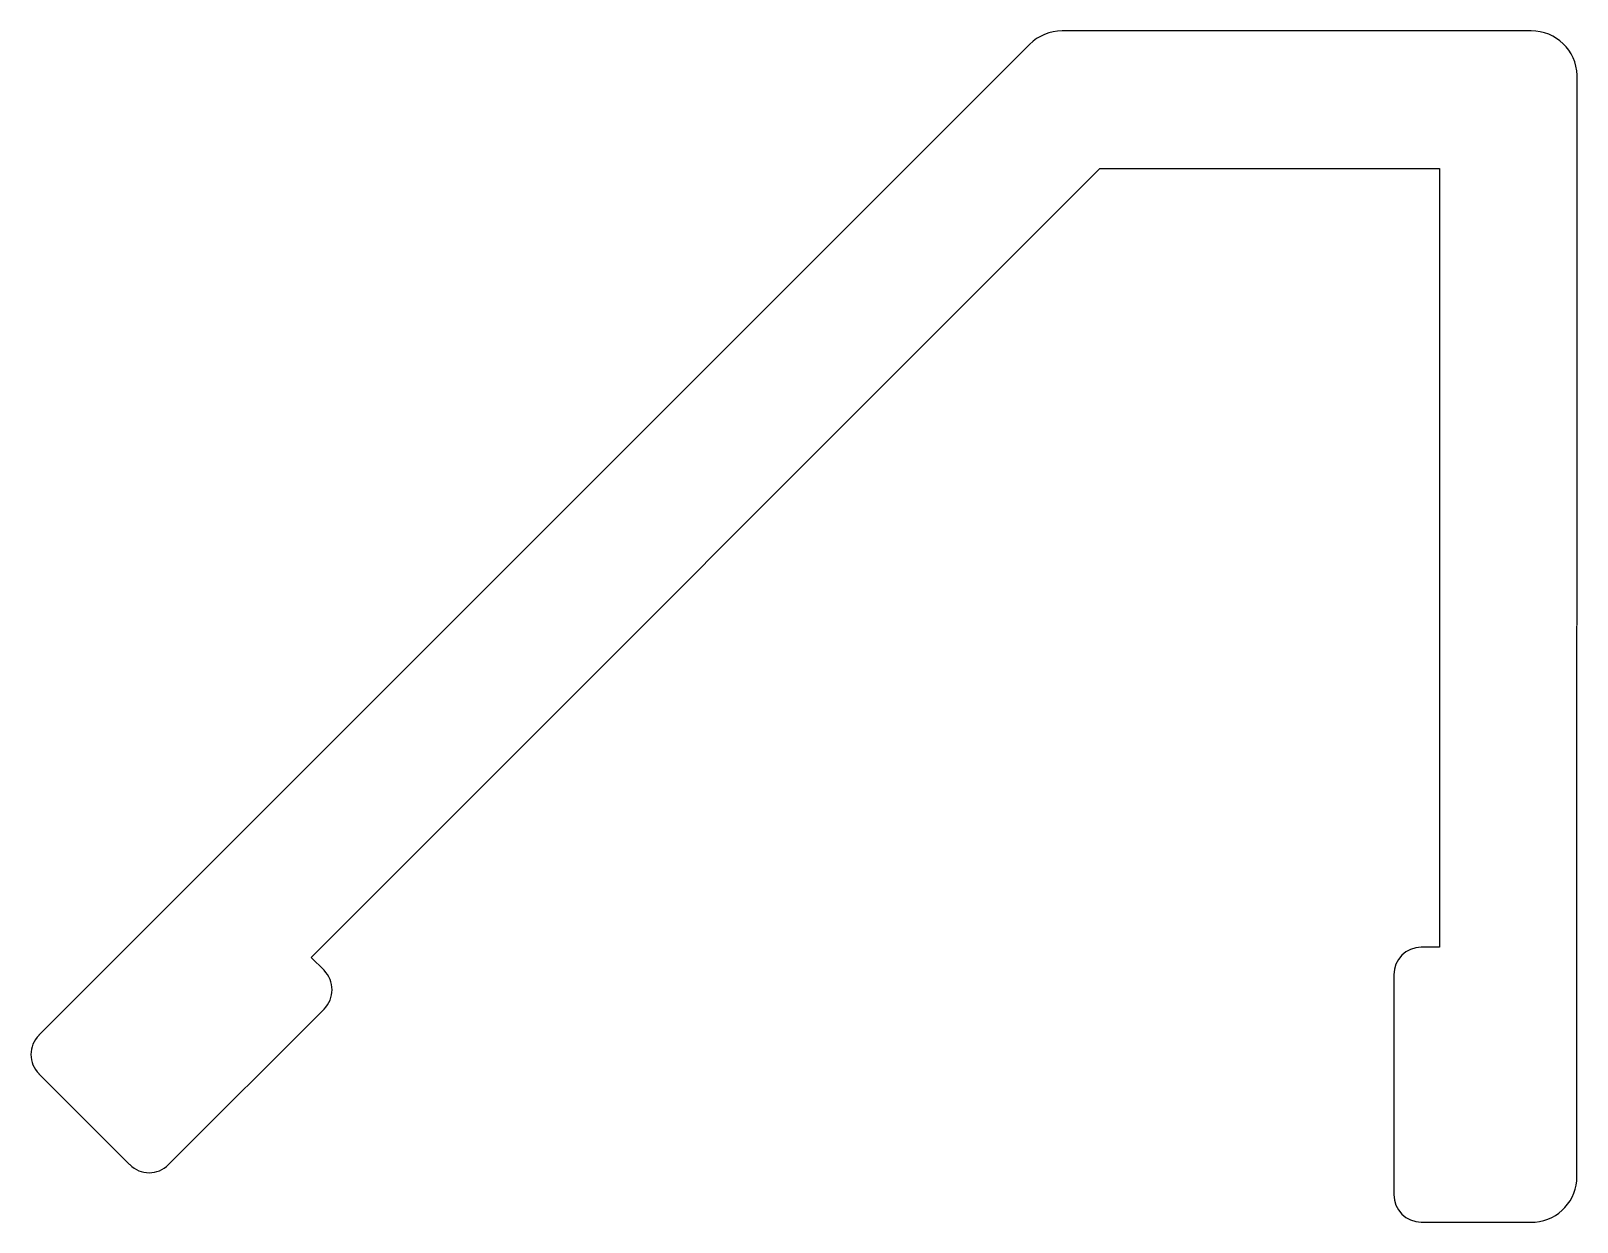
# Model space of a CAD drawing. Extents: x 878.9 to 895.8, y 405.1 to 418.1.
import ezdxf

# ---------------------------------------------------------------- set-up
doc = ezdxf.new("R2010")
doc.units = 0
doc.layers.get('0').update_dxf_attribs({"linetype": 'CONTINUOUS'})

msp = doc.modelspace()

# ---------------------------------------------------------------- linework, layer by layer
for p, q in [((895.293, 418.129), (890.173, 418.129)), ((889.819, 417.983), (879.006, 407.17)), ((895.793, 405.629), (895.794, 417.645)), ((881.976, 408.018), (890.587, 416.629)), ((890.587, 416.629), (894.294, 416.629)), ((894.294, 416.629), (894.294, 408.129)), ((894.294, 408.129), (894.094, 408.129)), ((882.118, 407.877), (881.976, 408.018)), ((893.794, 407.829), (893.794, 405.429)), ((880.421, 405.756), (882.118, 407.453)), ((879.006, 406.746), (879.996, 405.756)), ((894.094, 405.129), (895.336, 405.129))]:
    msp.add_line(p, q)
for centre, radius, start, end in [((890.173, 417.629), 0.5, 90, 135), ((895.298, 417.633), 0.496, 1.3805, 90.5316), ((894.094, 407.829), 0.3, 90, 180), ((881.906, 407.665), 0.3, 315, 45), ((879.219, 406.958), 0.3, 135, 225), ((880.209, 405.968), 0.3, 225, 315), ((895.293, 405.627), 0.5, 274.9731, 0.1656), ((894.094, 405.429), 0.3, 180, 270)]:
    msp.add_arc(centre, radius, start, end)

doc.saveas('drawing.dxf')
